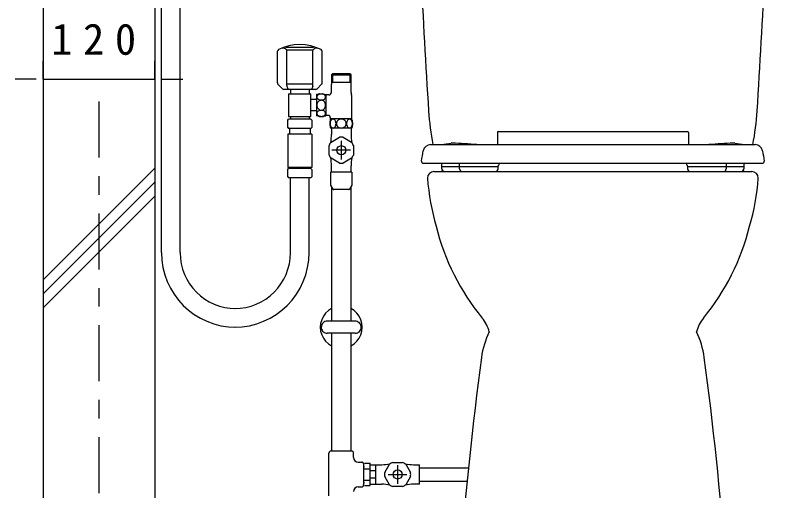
# Model space of a CAD drawing. Units: millimetres on the paper, enlarged 30 times, with parts at other scales. Extents: x -11550 to 0, y -62370 to 8010.
# Drawn here: x -9825 to -8610, y -14393 to -13628 of the extents above; entities that cross this region are included whole.
import ezdxf

# ---------------------------------------------------------------- set-up
doc = ezdxf.new("R2010")
doc.units = ezdxf.units.MM
doc.header["$LTSCALE"] = 30
doc.linetypes.add('USER2', pattern=[6, 3, -1, 1, -1])
doc.layers.add('layer1', color=4, linetype='Continuous', lineweight=25)
doc.styles.add('ＭＳ ゴシック', font='')
doc.styles.get('ＭＳ ゴシック').set_extended_font_data('MS Gothic')

msp = doc.modelspace()

# ---------------------------------------------------------------- linework, layer by layer
at = {"layer": 'layer1', "color": 20}
for p, q in [((-9600, -11160), (-9600, -14550)), ((-9780, -12315), (-9780, -14550))]:
    msp.add_line(p, q, dxfattribs=at)
at = {"layer": 'layer1', "color": 3}
for p, q in [((-9559.49, -14009.91), (-9559.49, -13480.5)), ((-9589.49, -14009.91), (-9589.49, -13519.13)), ((-9345.75, -13679.55), (-9387.75, -13679.55)), ((-9402.75, -13736.81), (-9402.75, -13685.88)), ((-9387.75, -13740.85), (-9387.75, -13684.05)), ((-9345.75, -13684.05), (-9387.75, -13684.05)), ((-9345.75, -13740.85), (-9345.75, -13684.05)), ((-9330.75, -13736.81), (-9330.75, -13685.88)), ((-9315.72, -13723.86), (-9313.97, -13722.12)), ((-9315.72, -13723.86), (-9315.72, -13738.64)), ((-9315.72, -13723.86), (-9284.28, -13723.86)), ((-9286.03, -13722.12), (-9313.97, -13722.12)), ((-9313.97, -13722.12), (-9313.97, -13735.62)), ((-9284.28, -13723.86), (-9286.03, -13722.12)), ((-9286.03, -13722.12), (-9286.03, -13735.62)), ((-9284.28, -13738.64), (-9284.28, -13723.86)), ((-9394.63, -13746.18), (-9401.87, -13738.93)), ((-9387.75, -13738.05), (-9345.75, -13738.05)), ((-9331.63, -13738.93), (-9338.87, -13746.18)), ((-9315.75, -13751.55), (-9315.75, -13738.64)), ((-9315.72, -13735.62), (-9284.28, -13735.62)), ((-9284.25, -13752.1), (-9284.25, -13738.69)), ((-9340.99, -13747.05), (-9392.51, -13747.05)), ((-9387.56, -13741.9), (-9385.9, -13746.34)), ((-9381.75, -13747.05), (-9381.75, -13754.55)), ((-9351.75, -13747.05), (-9351.75, -13754.55)), ((-9345.94, -13741.9), (-9347.6, -13746.34)), ((-9384.75, -13754.55), (-9348.75, -13754.55)), ((-9384.75, -13754.55), (-9384.75, -13790.55)), ((-9348.75, -13790.55), (-9348.75, -13754.55)), ((-9339.75, -13763.55), (-9348.75, -13763.55)), ((-9339.75, -13755.3), (-9339.75, -13789.8)), ((-9338.54, -13755.3), (-9339.75, -13755.3)), ((-9335.71, -13754.58), (-9337.07, -13755.06)), ((-9334.23, -13754.34), (-9330.27, -13754.34)), ((-9328.79, -13754.58), (-9327.43, -13755.06)), ((-9325.96, -13755.3), (-9324.75, -13755.3)), ((-9324.75, -13755.3), (-9324.75, -13789.8)), ((-9320.25, -13756.05), (-9324.75, -13756.05)), ((-9282.9, -13794.75), (-9282.9, -13760.1)), ((-9339.75, -13781.55), (-9348.75, -13781.55)), ((-9321.75, -13789.05), (-9324.75, -13789.05)), ((-9386.25, -13796.55), (-9384.75, -13795.05)), ((-9386.25, -13808.55), (-9386.25, -13796.55)), ((-9384.75, -13790.55), (-9348.75, -13790.55)), ((-9348.75, -13795.05), (-9384.75, -13795.05)), ((-9381.75, -13790.55), (-9381.75, -13795.05)), ((-9351.75, -13790.55), (-9351.75, -13795.05)), ((-9347.25, -13796.55), (-9348.75, -13795.05)), ((-9347.25, -13796.55), (-9347.25, -13808.55)), ((-9338.54, -13789.8), (-9339.75, -13789.8)), ((-9335.71, -13790.53), (-9337.07, -13790.05)), ((-9334.23, -13790.77), (-9330.27, -13790.77)), ((-9328.79, -13790.53), (-9327.43, -13790.05)), ((-9325.96, -13789.8), (-9324.75, -13789.8)), ((-9318.22, -13800.27), (-9318.22, -13804.23)), ((-9317.97, -13798.79), (-9317.5, -13797.43)), ((-9317.25, -13795.96), (-9317.25, -13793.55)), ((-9282.75, -13794.75), (-9317.25, -13794.75)), ((-9282.75, -13795.96), (-9282.75, -13794.75)), ((-9282.03, -13798.79), (-9282.5, -13797.43)), ((-9281.78, -13800.27), (-9281.78, -13804.23)), ((-9386.25, -13808.55), (-9384.75, -13810.05)), ((-9348.75, -13810.05), (-9384.75, -13810.05)), ((-9383.25, -13810.05), (-9383.25, -13819.05)), ((-9350.25, -13810.05), (-9350.25, -13819.05)), ((-9348.75, -13810.05), (-9347.25, -13808.55)), ((-9317.97, -13805.71), (-9317.5, -13807.07)), ((-9317.25, -13808.54), (-9317.25, -13809.75)), ((-9282.75, -13809.75), (-9317.25, -13809.75)), ((-9315.72, -13809.75), (-9315.72, -13819.62)), ((-9284.28, -13809.75), (-9284.28, -13819.62)), ((-9282.75, -13808.54), (-9282.75, -13809.75)), ((-9282.03, -13805.71), (-9282.5, -13807.07)), ((-9347.25, -13819.05), (-9386.25, -13819.05)), ((-9386.25, -13819.05), (-9386.25, -13873.05)), ((-9347.25, -13819.05), (-9347.25, -13873.05)), ((-9316.5, -13832.01), (-9303, -13824.21)), ((-9297, -13824.21), (-9283.5, -13832.01)), ((-9048.75, -13816.5), (-9048.75, -13836)), ((-9047.25, -13815), (-8742.75, -13815)), ((-8741.25, -13816.5), (-8741.25, -13836)), ((-9319.5, -13852.79), (-9319.5, -13837.21)), ((-9300, -13830), (-9300, -13860)), ((-9280.5, -13837.21), (-9280.5, -13852.79)), ((-9156.16, -13836), (-8633.83, -13836)), ((-9139.29, -13836), (-9123.35, -13833.51)), ((-8666.64, -13833.51), (-8650.7, -13836)), ((-9285, -13845), (-9315, -13845)), ((-9303, -13865.78), (-9316.5, -13857.99)), ((-9283.5, -13857.99), (-9297, -13865.78)), ((-9347.25, -13873.05), (-9386.25, -13873.05)), ((-9386.25, -13876.05), (-9384.75, -13874.55)), ((-9348.75, -13874.55), (-9384.75, -13874.55)), ((-9347.25, -13876.05), (-9348.75, -13874.55)), ((-9315.72, -13880.25), (-9315.72, -13870.38)), ((-9284.28, -13880.25), (-9284.28, -13870.38)), ((-9168, -13866), (-8622, -13866)), ((-9137.95, -13875), (-9137.95, -13866)), ((-9047.49, -13872), (-9137.95, -13872)), ((-9109.56, -13875), (-9109.56, -13866)), ((-9047.49, -13875), (-9047.49, -13870.75)), ((-8742.5, -13870.75), (-8742.5, -13875)), ((-8652.05, -13872), (-8742.5, -13872)), ((-8680.44, -13866), (-8680.44, -13875)), ((-8652.05, -13866), (-8652.05, -13875)), ((-9386.25, -13888.05), (-9386.25, -13876.05)), ((-9347.25, -13876.05), (-9347.25, -13888.05)), ((-9316.87, -13880.25), (-9317.25, -13880.9)), ((-9317.25, -13880.9), (-9317.25, -13882.47)), ((-9317.25, -13882.47), (-9317.25, -13901.24)), ((-9283.12, -13880.25), (-9316.87, -13880.25)), ((-9283.12, -13880.25), (-9282.75, -13880.9)), ((-9282.75, -13880.9), (-9282.75, -13901.24)), ((-9150.75, -13879.49), (-9133.78, -13879.49)), ((-9133.45, -13879.5), (-8656.55, -13879.5)), ((-8656.22, -13879.49), (-8639.24, -13879.49)), ((-9386.25, -13888.05), (-9384.75, -13889.55)), ((-9348.75, -13889.55), (-9384.75, -13889.55)), ((-9381.75, -14009.91), (-9381.75, -13889.55)), ((-9351.75, -14009.91), (-9351.75, -13889.55)), ((-9348.75, -13889.55), (-9347.25, -13888.05)), ((-9317.25, -13901.24), (-9313.52, -13907.7)), ((-9315.45, -13904.36), (-9315.45, -14120.25)), ((-9287.78, -13908.45), (-9312.22, -13908.45)), ((-9282.75, -13901.24), (-9286.48, -13907.7)), ((-9284.55, -13904.35), (-9284.55, -14120.25)), ((-9277.5, -14120.25), (-9322.5, -14120.25)), ((-9277.5, -14139.75), (-9322.5, -14139.75)), ((-9315.45, -14139.75), (-9315.45, -14329.49)), ((-9284.55, -14139.75), (-9284.55, -14329.49)), ((-9319.87, -14401.49), (-9319.87, -14332.49)), ((-9283.12, -14329.49), (-9316.87, -14329.49)), ((-9280.12, -14339.61), (-9280.12, -14332.49)), ((-9272.62, -14347.11), (-9267, -14347.11)), ((-9217.04, -14347.49), (-9201.46, -14347.49)), ((-9264, -14350.11), (-9264, -14383.86)), ((-9264, -14354.24), (-9262.5, -14354.24)), ((-9262.5, -14348.99), (-9253.5, -14348.99)), ((-9262.5, -14357.99), (-9253.5, -14357.99)), ((-9253.5, -14384.99), (-9253.5, -14348.99)), ((-9253.5, -14351.27), (-9234.63, -14351.27)), ((-9244.5, -14382.71), (-9244.5, -14351.27)), ((-9230.03, -14363.99), (-9222.24, -14350.49)), ((-9209.25, -14351.99), (-9209.25, -14381.99)), ((-9196.26, -14350.49), (-9188.47, -14363.99)), ((-9183.87, -14351.27), (-9174, -14351.27)), ((-9174, -14382.71), (-9174, -14351.27)), ((-9174, -14356.04), (-9095.27, -14356.04)), ((-9244.5, -14360.99), (-9253.5, -14360.99)), ((-9222.24, -14383.49), (-9230.03, -14369.99)), ((-9224.25, -14366.99), (-9194.25, -14366.99)), ((-9188.47, -14369.99), (-9196.26, -14383.49)), ((-9264, -14379.74), (-9262.5, -14379.74)), ((-9262.5, -14375.99), (-9253.5, -14375.99)), ((-9244.5, -14372.99), (-9253.5, -14372.99)), ((-9253.5, -14382.71), (-9234.63, -14382.71)), ((-9174, -14382.71), (-9183.87, -14382.71)), ((-9174, -14377.94), (-9097.49, -14377.94)), ((-9272.62, -14386.86), (-9267, -14386.86)), ((-9262.5, -14384.99), (-9253.5, -14384.99)), ((-9201.46, -14386.49), (-9217.04, -14386.49))]:
    msp.add_line(p, q, dxfattribs=at)
at = {"layer": 'layer1'}
for p, q in [((-9780, -13730.94), (-9780, -13700.94)), ((-9600, -13730.94), (-9600, -13700.94)), ((-9802.5, -13730.94), (-9825, -13730.94)), ((-9791.25, -13730.94), (-9802.5, -13730.94)), ((-9780, -13730.94), (-9600, -13730.94)), ((-9588.75, -13730.94), (-9577.5, -13730.94)), ((-9577.5, -13730.94), (-9555, -13730.94)), ((-9780, -14053.86), (-9600, -13873.86)), ((-9780, -14076.36), (-9600, -13896.36)), ((-9780, -14098.86), (-9600, -13918.86))]:
    msp.add_line(p, q, dxfattribs=at)
at = {"layer": 'layer1', "linetype": 'USER2'}
msp.add_line((-9690, -13766.83), (-9690, -16605), dxfattribs=at)
at = {"layer": 'layer1', "color": 3}
for points in [[(-9387.75, -13684.05), (-9388.75, -13682.9), (-9389.89, -13681.99), (-9391.13, -13681.34), (-9392.44, -13680.98), (-9393.78, -13680.93), (-9395.1, -13681.17)], [(-9338.4, -13681.17), (-9339.72, -13680.93), (-9341.06, -13680.98), (-9342.37, -13681.34), (-9343.61, -13681.99), (-9344.75, -13682.9), (-9345.75, -13684.05)], [(-9315.45, -14100), (-9320.64, -14103.3), (-9325.14, -14107.49), (-9328.81, -14112.43), (-9331.52, -14117.95), (-9333.19, -14123.87), (-9333.75, -14130)], [(-9266.25, -14130), (-9266.81, -14123.87), (-9268.47, -14117.95), (-9271.19, -14112.43), (-9274.85, -14107.49), (-9279.36, -14103.3), (-9284.55, -14100)], [(-9322.5, -14120.25), (-9324.4, -14120.44), (-9326.23, -14120.99), (-9327.92, -14121.89), (-9329.39, -14123.11), (-9330.61, -14124.58), (-9331.51, -14126.27), (-9332.06, -14128.1), (-9332.25, -14130)], [(-9267.75, -14130), (-9267.9, -14128.31), (-9268.34, -14126.67), (-9269.06, -14125.13), (-9270.03, -14123.73), (-9271.23, -14122.53), (-9272.62, -14121.56), (-9274.17, -14120.84), (-9275.81, -14120.4), (-9277.5, -14120.25)], [(-9333.75, -14130), (-9333.19, -14136.13), (-9331.52, -14142.05), (-9328.81, -14147.57), (-9325.14, -14152.51), (-9320.64, -14156.7), (-9315.45, -14160)], [(-9332.25, -14130), (-9332.1, -14131.69), (-9331.66, -14133.33), (-9330.94, -14134.87), (-9329.97, -14136.27), (-9328.77, -14137.47), (-9327.37, -14138.44), (-9325.83, -14139.16), (-9324.19, -14139.6), (-9322.5, -14139.75)], [(-9284.55, -14160), (-9279.36, -14156.7), (-9274.85, -14152.51), (-9271.19, -14147.57), (-9268.47, -14142.05), (-9266.81, -14136.13), (-9266.25, -14130)], [(-9277.5, -14139.75), (-9275.6, -14139.56), (-9273.77, -14139.01), (-9272.08, -14138.11), (-9270.61, -14136.89), (-9269.39, -14135.42), (-9268.49, -14133.73), (-9267.94, -14131.9), (-9267.75, -14130)]]:
    msp.add_lwpolyline(points, dxfattribs=at)
for points in [[(-9339.38, -13759.35), (-9339.24, -13760.27), (-9338.84, -13761.17), (-9338.18, -13761.99), (-9337.29, -13762.71), (-9336.21, -13763.3), (-9334.98, -13763.74), (-9333.64, -13764.01), (-9332.25, -13764.1), (-9330.86, -13764.01), (-9329.52, -13763.74), (-9328.29, -13763.3), (-9327.21, -13762.71), (-9326.32, -13761.99), (-9325.66, -13761.17), (-9325.26, -13760.27), (-9325.12, -13759.35), (-9325.26, -13758.42), (-9325.66, -13757.53), (-9326.32, -13756.71), (-9327.21, -13755.99), (-9328.29, -13755.4), (-9329.52, -13754.96), (-9330.86, -13754.69), (-9332.25, -13754.6), (-9333.64, -13754.69), (-9334.98, -13754.96), (-9336.21, -13755.4), (-9337.29, -13755.99), (-9338.18, -13756.71), (-9338.84, -13757.53), (-9339.24, -13758.42)], [(-9332.25, -13764.63), (-9333.64, -13764.79), (-9334.98, -13765.24), (-9336.21, -13765.97), (-9337.29, -13766.95), (-9338.18, -13768.15), (-9338.84, -13769.52), (-9339.24, -13771.01), (-9339.38, -13772.55), (-9339.24, -13774.1), (-9338.84, -13775.59), (-9338.18, -13776.95), (-9337.29, -13778.16), (-9336.21, -13779.14), (-9334.98, -13779.87), (-9333.64, -13780.32), (-9332.25, -13780.47), (-9330.86, -13780.32), (-9329.52, -13779.87), (-9328.29, -13779.14), (-9327.21, -13778.16), (-9326.32, -13776.95), (-9325.66, -13775.59), (-9325.26, -13774.1), (-9325.12, -13772.55), (-9325.26, -13771.01), (-9325.66, -13769.52), (-9326.32, -13768.15), (-9327.21, -13766.95), (-9328.29, -13765.97), (-9329.52, -13765.24), (-9330.86, -13764.79)], [(-9339.38, -13785.76), (-9339.24, -13786.69), (-9338.84, -13787.58), (-9338.18, -13788.4), (-9337.29, -13789.12), (-9336.21, -13789.71), (-9334.98, -13790.15), (-9333.64, -13790.42), (-9332.25, -13790.51), (-9330.86, -13790.42), (-9329.52, -13790.15), (-9328.29, -13789.71), (-9327.21, -13789.12), (-9326.32, -13788.4), (-9325.66, -13787.58), (-9325.26, -13786.69), (-9325.12, -13785.76), (-9325.26, -13784.83), (-9325.66, -13783.94), (-9326.32, -13783.12), (-9327.21, -13782.4), (-9328.29, -13781.81), (-9329.52, -13781.37), (-9330.86, -13781.1), (-9332.25, -13781.01), (-9333.64, -13781.1), (-9334.98, -13781.37), (-9336.21, -13781.81), (-9337.29, -13782.4), (-9338.18, -13783.12), (-9338.84, -13783.94), (-9339.24, -13784.83)], [(-9313.21, -13795.12), (-9314.13, -13795.26), (-9315.03, -13795.66), (-9315.85, -13796.32), (-9316.57, -13797.21), (-9317.16, -13798.29), (-9317.6, -13799.52), (-9317.87, -13800.86), (-9317.96, -13802.25), (-9317.87, -13803.64), (-9317.6, -13804.98), (-9317.16, -13806.21), (-9316.57, -13807.29), (-9315.85, -13808.18), (-9315.03, -13808.84), (-9314.13, -13809.24), (-9313.21, -13809.38), (-9312.28, -13809.24), (-9311.39, -13808.84), (-9310.57, -13808.18), (-9309.85, -13807.29), (-9309.26, -13806.21), (-9308.82, -13804.98), (-9308.55, -13803.64), (-9308.45, -13802.25), (-9308.55, -13800.86), (-9308.82, -13799.52), (-9309.26, -13798.29), (-9309.85, -13797.21), (-9310.57, -13796.32), (-9311.39, -13795.66), (-9312.28, -13795.26)], [(-9292.08, -13802.25), (-9292.23, -13800.86), (-9292.68, -13799.52), (-9293.41, -13798.29), (-9294.4, -13797.21), (-9295.6, -13796.32), (-9296.97, -13795.66), (-9298.45, -13795.26), (-9300, -13795.12), (-9301.55, -13795.26), (-9303.03, -13795.66), (-9304.4, -13796.32), (-9305.6, -13797.21), (-9306.59, -13798.29), (-9307.32, -13799.52), (-9307.77, -13800.86), (-9307.92, -13802.25), (-9307.77, -13803.64), (-9307.32, -13804.98), (-9306.59, -13806.21), (-9305.6, -13807.29), (-9304.4, -13808.18), (-9303.03, -13808.84), (-9301.55, -13809.24), (-9300, -13809.38), (-9298.45, -13809.24), (-9296.97, -13808.84), (-9295.6, -13808.18), (-9294.4, -13807.29), (-9293.41, -13806.21), (-9292.68, -13804.98), (-9292.23, -13803.64)], [(-9286.79, -13795.12), (-9287.72, -13795.26), (-9288.61, -13795.66), (-9289.43, -13796.32), (-9290.15, -13797.21), (-9290.74, -13798.29), (-9291.18, -13799.52), (-9291.45, -13800.86), (-9291.54, -13802.25), (-9291.45, -13803.64), (-9291.18, -13804.98), (-9290.74, -13806.21), (-9290.15, -13807.29), (-9289.43, -13808.18), (-9288.61, -13808.84), (-9287.72, -13809.24), (-9286.79, -13809.38), (-9285.87, -13809.24), (-9284.97, -13808.84), (-9284.15, -13808.18), (-9283.43, -13807.29), (-9282.84, -13806.21), (-9282.4, -13804.98), (-9282.13, -13803.64), (-9282.04, -13802.25), (-9282.13, -13800.86), (-9282.4, -13799.52), (-9282.84, -13798.29), (-9283.43, -13797.21), (-9284.15, -13796.32), (-9284.97, -13795.66), (-9285.87, -13795.26)]]:
    msp.add_lwpolyline(points, close=True, dxfattribs=at)
for centre in [(-9300, -13845), (-9209.25, -14366.99)]:
    msp.add_circle(centre, 7.28, dxfattribs=at)
for centre, radius, start, end in [((2815.52, -13006.31), 12000, 181.57495, 183.70584), ((-20605.52, -13006.31), 12000, 356.29416, 358.42505), ((-9366.75, -13751.55), 76.5, 63.32177, 116.67823), ((-9385.6, -13669.64), 10.14, 243.45488, 257.76073), ((-9347.9, -13669.64), 10.14, 282.23927, 296.54512), ((-9399.75, -13685.88), 3, 116.67823, 180), ((-9333.75, -13685.88), 3, 0, 63.32177), ((-9399.75, -13736.81), 3, 180, 225), ((-9384.75, -13740.85), 3, 180, 200.48036), ((-9348.75, -13740.85), 3, 339.51964, 0), ((-9333.75, -13736.81), 3, 315, 0), ((-9392.51, -13744.05), 3, 225, 270), ((-9340.99, -13744.05), 3, 270, 315), ((-9320.25, -13751.55), 4.5, 270, 0), ((-9269.28, -13751.1), 15, 183.85254, 197.46987), ((-9338.54, -13750.8), 4.5, 270, 289.11297), ((-9334.23, -13758.84), 4.5, 90, 109.11297), ((-9330.27, -13758.84), 4.5, 70.88703, 90), ((-9325.96, -13750.8), 4.5, 250.88703, 270), ((-9297.9, -13760.1), 15, 0, 17.46987), ((-9321.75, -13793.55), 4.5, 0, 90), ((-8710.33, -13752.83), 450, 183.70584, 190.65082), ((-9079.67, -13752.83), 450, 349.34918, 356.29416), ((-9338.54, -13794.3), 4.5, 70.88703, 90), ((-9334.23, -13786.27), 4.5, 250.88703, 270), ((-9330.27, -13786.27), 4.5, 270, 289.11297), ((-9325.96, -13794.3), 4.5, 90, 109.11297), ((-9313.72, -13800.27), 4.5, 160.88703, 180), ((-9321.75, -13795.96), 4.5, 340.88703, 0), ((-9278.25, -13795.96), 4.5, 180, 199.11297), ((-9286.28, -13800.27), 4.5, 0, 19.11297), ((-9313.72, -13804.23), 4.5, 180, 199.11297), ((-9321.75, -13808.54), 4.5, 0, 19.11297), ((-9278.25, -13808.54), 4.5, 160.88703, 180), ((-9286.28, -13804.23), 4.5, 340.88703, 0), ((-9383.22, -13819.62), 67.5, 348.86975, 0), ((-9300, -13845), 21, 81.78632, 98.21286), ((-9216.78, -13819.62), 67.5, 180, 191.13039), ((-9047.25, -13816.5), 1.5, 90, 180), ((-8742.75, -13816.5), 1.5, 0, 90), ((-9300, -13845), 21, 141.7867, 158.21326), ((-9300, -13845), 21, 21.78644, 38.21124), ((-9156.16, -13848), 12, 90, 170.46246), ((-9121.99, -13842.27), 8.87, 84.55513, 98.87619), ((-9472.18, -19543.46), 5720.8, 86.08712, 86.48201), ((-8317.81, -19543.46), 5720.8, 93.51799, 93.91288), ((-8668.01, -13842.27), 8.87, 81.12381, 95.44487), ((-8633.83, -13848), 12, 9.53754, 90), ((-9907.63, -13721.74), 750, 349.18757, 350.46246), ((-7882.37, -13721.74), 750, 189.53754, 190.81243), ((-9300, -13845), 21, 201.78711, 218.21361), ((-9383.22, -13870.38), 67.5, 0, 11.13025), ((-9216.78, -13870.38), 67.5, 168.86961, 180), ((-9300, -13845), 21, 321.78688, 338.21318), ((-9168, -13863), 3, 169.18757, 270), ((-8622, -13863), 3, 270, 10.81243), ((-9300, -13845), 21, 261.78719, 278.21361), ((-9045.25, -13870.61), 2.25, 90, 183.54618), ((-8744.75, -13870.61), 2.25, 356.45382, 90), ((-9150.75, -13889.99), 10.5, 90, 179.8311), ((-9140.54, -13874.99), 4.5, 270, 321.91433), ((-9133.45, -13875), 4.5, 180, 270), ((-9105.06, -13875), 4.5, 180, 270), ((-9051.99, -13875), 4.5, 270, 360), ((-8738, -13875), 4.5, 180, 270), ((-8684.94, -13875), 4.5, 270, 0), ((-8656.55, -13875), 4.5, 270, 0), ((-8649.46, -13874.99), 4.5, 218.11363, 270), ((-8639.24, -13889.99), 10.5, 0.1689, 90), ((-8787.29, -13862.07), 375.01, 184.26466, 196.31718), ((-9002.71, -13862.07), 375.01, 343.68282, 355.73534), ((-9312.22, -13906.95), 1.5, 209.98299, 270), ((-9287.78, -13906.95), 1.5, 270, 330.00711), ((-8783.15, -13877.38), 375.01, 193.89466, 219.35218), ((-9006.85, -13877.38), 375.01, 320.64782, 346.10534), ((-9469.49, -14009.91), 120, 180, 270), ((-9469.49, -14009.91), 90, 180, 270), ((-9471.75, -14009.91), 90, 270, 0), ((-9471.75, -14009.91), 120, 270, 0), ((-9119.53, -14153.21), 60, 15.50767, 39.35218), ((-8670.47, -14153.21), 60, 140.64782, 164.49233), ((-8940.5, -14196.61), 135, 153.87421, 172.40869), ((-8849.5, -14196.61), 135, 7.59131, 26.12579), ((-3126.79, -14971.43), 6000.12, 172.40869, 175.5415), ((-14663.21, -14971.43), 6000.12, 4.4585, 7.59131), ((-9316.87, -14332.49), 3, 90, 180), ((-9283.12, -14332.49), 3, 0, 90), ((-9272.62, -14339.61), 7.5, 180, 270), ((-9267, -14350.11), 3, 0, 90), ((-9209.25, -14366.99), 21, 111.78644, 128.21124), ((-9209.25, -14366.99), 21, 51.78688, 68.21318), ((-9234.63, -14283.77), 67.5, 270, 281.13039), ((-9183.87, -14283.77), 67.5, 258.86961, 270), ((-9209.25, -14366.99), 21, 171.78632, 188.21286), ((-9209.25, -14366.99), 21, 351.78719, 8.21361), ((-9267, -14383.86), 3, 270, 0), ((-9234.63, -14450.21), 67.5, 78.86975, 90), ((-9209.25, -14366.99), 21, 231.7867, 248.21326), ((-9209.25, -14366.99), 21, 291.78711, 308.21361), ((-9183.87, -14450.21), 67.5, 90, 101.13025), ((-9272.62, -14394.36), 7.5, 90, 180)]:
    msp.add_arc(centre, radius, start, end, dxfattribs=at)

# ---------------------------------------------------------------- texts
at = {"layer": 'layer1', "color": 3, "insert": (-9690, -13666.66), "char_height": 50.26, "attachment_point": 5, "style": 'ＭＳ ゴシック'}
msp.add_mtext('\\T1.5;120', dxfattribs=at)

doc.saveas('drawing.dxf')
